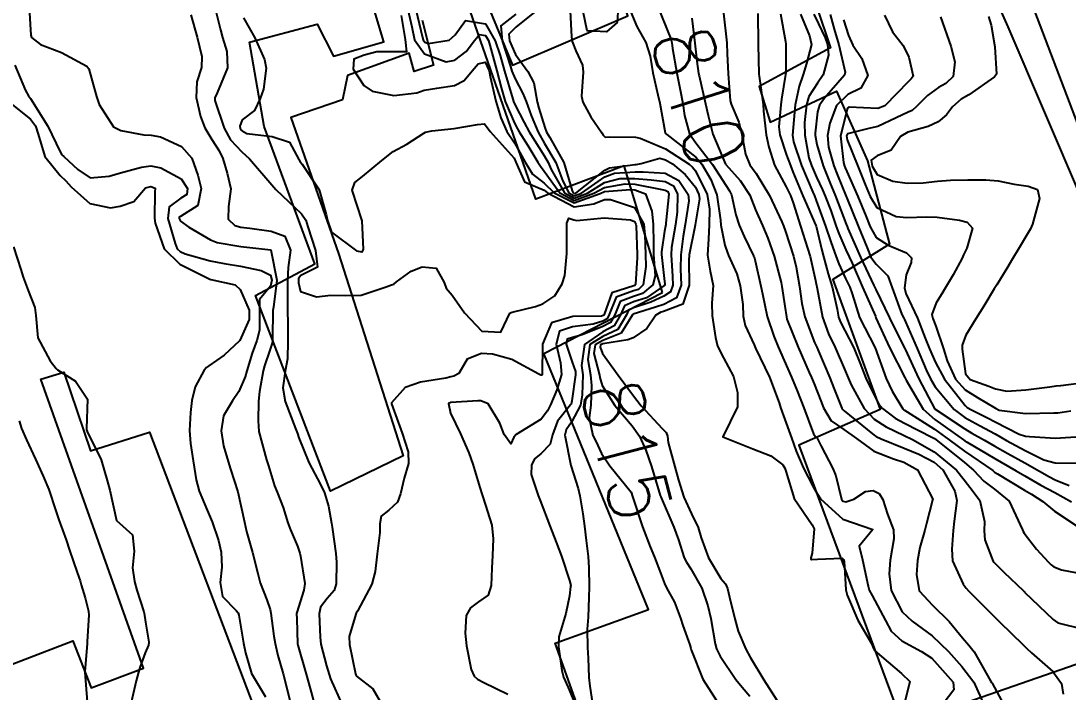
# Model space of a CAD drawing. Header units: metres. Extents: x 307586 to 320046, y 7427249 to 7434250.
# Drawn here: x 318809.6 to 318878.8, y 7429436.8 to 7429481.1 of the extents above; entities that cross this region are included whole.
import ezdxf
from ezdxf.enums import TextEntityAlignment as Align

# ---------------------------------------------------------------- set-up
doc = ezdxf.new("R2010")
doc.units = ezdxf.units.M
doc.header["$MEASUREMENT"] = 0
for name, color, linetype in [('Cotas', 45, 'Continuous'), ('Curvas de Nivel 1m', 11, 'Continuous'), ('Curvas de Nivel 5m', 15, 'Continuous'), ('Edificações', 30, 'Continuous'), ('Vias Primárias', 230, 'Continuous')]:
    doc.layers.add(name, color=color, linetype=linetype)
doc.styles.add('Style-STANDARD', font='STANDARD.shx')

msp = doc.modelspace()

# ---------------------------------------------------------------- linework, layer by layer
at = {"layer": 'Curvas de Nivel 1m', "flags": 128}
for points, elevation in [([(318810.135, 7429482.005), (318810.243, 7429480.181), (318810.291, 7429480.032), (318810.899, 7429479.559), (318812.276, 7429479.036), (318813.944, 7429478.135), (318814.077, 7429477.949), (318814.255, 7429477.321), (318814.584, 7429476.127), (318814.769, 7429475.59), (318815.721, 7429474.115), (318816.211, 7429473.885), (318817.717, 7429473.596), (318818.208, 7429473.571), (318818.818, 7429473.463), (318820.2, 7429472.812), (318820.886, 7429472.053), (318821.297, 7429470.933), (318821.509, 7429470.047), (318821.279, 7429468.926), (318820.145, 7429468.204), (318820.062, 7429468.143), (318820.057, 7429468.061), (318820.141, 7429467.884), (318820.702, 7429467.49), (318822.129, 7429466.655), (318822.578, 7429466.484), (318824.125, 7429466.215), (318826.123, 7429465.99), (318826.517, 7429463.984), (318826.296, 7429462.208), (318826.255, 7429461.987), (318826.217, 7429460.15), (318826.218, 7429459.988), (318826.202, 7429459.836), (318826.043, 7429459.358), (318825.69, 7429458.331), (318825.61, 7429457.994), (318825.371, 7429456.635), (318825.306, 7429455.997), (318825.287, 7429454.694), (318825.319, 7429453.997), (318825.825, 7429452.121), (318825.87, 7429451.991), (318825.95, 7429451.728), (318826.365, 7429450.412), (318826.53, 7429449.981), (318826.931, 7429448.962), (318827.245, 7429447.97), (318827.423, 7429447.492), (318827.887, 7429446.409), (318828.027, 7429445.959), (318828.074, 7429445.765), (318828.371, 7429443.955), (318828.296, 7429443.508), (318827.834, 7429442.028), (318827.82, 7429441.96), (318827.816, 7429441.944), (318827.829, 7429441.614), (318827.882, 7429439.959), (318827.897, 7429439.874), (318828.446, 7429437.953), (318828.716, 7429437.008), (318828.991, 7429435.948)], 821), ([(318822.406, 7429482.039), (318822.785, 7429480.52), (318822.918, 7429480.031), (318823.214, 7429479.091), (318823.26, 7429478.025), (318822.576, 7429476.365), (318822.406, 7429476.038), (318822.416, 7429475.862), (318823.036, 7429474.028), (318823.452, 7429473.268), (318824.198, 7429472.474), (318824.704, 7429472.005), (318826.176, 7429470.297), (318826.314, 7429470.128), (318826.452, 7429469.986), (318828.149, 7429468.374), (318828.424, 7429467.957), (318828.57, 7429467.524), (318829.069, 7429465.951), (318829.205, 7429464.851), (318828.098, 7429464.295), (318827.949, 7429464.108), (318827.936, 7429463.962), (318827.946, 7429463.817), (318828.086, 7429463.242), (318829.135, 7429462.897), (318830.084, 7429463.002), (318831.044, 7429462.97), (318832.084, 7429462.995), (318833.748, 7429463.554), (318834.091, 7429463.674), (318834.252, 7429463.727), (318834.426, 7429463.887), (318835.397, 7429464.584), (318836.108, 7429464.875), (318837.04, 7429464.789), (318837.568, 7429463.848), (318837.71, 7429463.459), (318838.09, 7429462.994), (318838.908, 7429461.832), (318840.061, 7429460.632), (318841.307, 7429460.561), (318841.914, 7429461.802), (318842.008, 7429461.866), (318842.074, 7429461.882), (318843.613, 7429462.244), (318844.083, 7429462.438), (318844.894, 7429462.959), (318845.373, 7429463.757), (318845.556, 7429464.308), (318845.689, 7429465.754), (318845.676, 7429466.206), (318845.669, 7429467.755), (318845.822, 7429468.079), (318846.146, 7429467.988), (318846.343, 7429467.944), (318848.149, 7429468.102), (318849.881, 7429467.969), (318850.145, 7429467.868), (318850.238, 7429467.699), (318850.255, 7429467.586), (318850.326, 7429465.698), (318850.331, 7429465.487), (318850.215, 7429463.699), (318850.164, 7429463.637), (318850.102, 7429463.622), (318848.658, 7429463.151), (318848.139, 7429461.719), (318848.117, 7429461.675), (318848.072, 7429461.65), (318847.974, 7429461.623), (318846.071, 7429461.601), (318844.664, 7429461.167), (318844.062, 7429459.77), (318844.047, 7429457.77), (318844.044, 7429457.749), (318844.022, 7429457.713), (318843.965, 7429457.714), (318843.833, 7429457.773), (318842.037, 7429458.74), (318840.757, 7429459.098), (318840.043, 7429459.146), (318839.093, 7429458.773), (318838.533, 7429457.835), (318838.208, 7429457.652), (318838.02, 7429457.596), (318837.69, 7429457.516), (318836.017, 7429457.249), (318834.998, 7429456.895), (318834.09, 7429455.889), (318834.08, 7429455.811), (318834.786, 7429453.882), (318835.183, 7429452.655), (318835.212, 7429451.877), (318834.921, 7429450.903), (318834.691, 7429449.882), (318834.487, 7429449.321), (318833.917, 7429448.802), (318833.417, 7429448.391), (318833.322, 7429447.899), (318833.324, 7429447.325), (318833.151, 7429445.901), (318833.02, 7429444.748), (318832.801, 7429443.906), (318831.835, 7429442.126), (318831.761, 7429441.993), (318831.727, 7429441.921), (318831.299, 7429440.444), (318831.314, 7429439.925), (318831.711, 7429437.993), (318831.731, 7429437.921), (318831.782, 7429437.838), (318832.867, 7429436.997), (318833.491, 7429435.894)], 819), ([(318835.16, 7429481.882), (318835.444, 7429480.736), (318835.621, 7429479.877), (318836.279, 7429478.95), (318837.7, 7429478.42), (318838.273, 7429478.537), (318839.018, 7429479.097), (318839.585, 7429479.827), (318839.898, 7429480.223), (318840.296, 7429480.16), (318840.493, 7429479.818), (318840.589, 7429479.516), (318841.056, 7429477.812), (318841.33, 7429476.731), (318841.597, 7429475.806), (318842.229, 7429474.37), (318842.418, 7429473.99), (318842.522, 7429473.796), (318843.102, 7429472.895), (318843.754, 7429471.777), (318843.93, 7429471.513), (318844.187, 7429471.19), (318845.222, 7429469.76), (318846.165, 7429469.247), (318847.458, 7429469.731), (318848.177, 7429470.122), (318849.53, 7429470.356), (318850.179, 7429470.324), (318851.856, 7429470.003), (318852.176, 7429469.942), (318852.347, 7429469.85), (318852.417, 7429469.676), (318852.225, 7429467.76), (318852.213, 7429467.679), (318852.138, 7429467.229), (318851.932, 7429465.874), (318851.93, 7429465.682), (318852.107, 7429464.111), (318852.152, 7429463.728), (318852.155, 7429463.679), (318852.142, 7429463.64), (318852.102, 7429463.607), (318850.95, 7429462.832), (318850.086, 7429462.551), (318849.486, 7429462.301), (318849.22, 7429461.709), (318848.81, 7429460.969), (318848.062, 7429460.584), (318846.847, 7429459.738), (318846.649, 7429458.357), (318846.73, 7429457.739), (318846.687, 7429456.417), (318846.576, 7429455.741), (318845.991, 7429454.6), (318845.639, 7429454.101), (318845.557, 7429453.754), (318845.953, 7429451.75), (318846.431, 7429450.236), (318846.544, 7429449.741), (318846.732, 7429448.554), (318846.847, 7429447.736), (318846.962, 7429446.802), (318847.079, 7429445.732), (318847.14, 7429444.996), (318847.166, 7429443.73), (318847.144, 7429443.022), (318847.081, 7429441.731), (318847.032, 7429440.939), (318847.049, 7429439.731), (318847.081, 7429439.01), (318847.13, 7429437.73), (318847.209, 7429437.161), (318847.412, 7429435.725)], 816), ([(318843.643, 7429481.78), (318842.302, 7429480.703), (318841.852, 7429480.25), (318841.89, 7429479.804), (318842.279, 7429478.895), (318843.096, 7429477.788), (318843.504, 7429477.03), (318843.725, 7429475.778), (318843.819, 7429475.357), (318844.226, 7429474.08), (318844.342, 7429473.769), (318844.563, 7429473.421), (318845.477, 7429471.757), (318846.029, 7429469.897), (318846.101, 7429469.751), (318846.172, 7429469.711), (318846.27, 7429469.749), (318848.188, 7429471.265), (318848.504, 7429471.403), (318850.192, 7429471.626), (318850.258, 7429471.633), (318850.601, 7429471.696), (318851.821, 7429472.062), (318852.197, 7429471.95), (318852.658, 7429471.673), (318853.509, 7429470.983), (318854.178, 7429470.128), (318854.411, 7429469.648), (318854.451, 7429469.365), (318854.173, 7429467.65), (318854.167, 7429467.626), (318854.142, 7429467.525), (318853.77, 7429465.655), (318853.745, 7429465.282), (318853.77, 7429463.655), (318853.338, 7429462.408), (318852.076, 7429461.915), (318851.888, 7429461.87), (318851.572, 7429461.685), (318850.964, 7429460.791), (318850.058, 7429460.18), (318849.701, 7429460.059), (318848.054, 7429459.789), (318847.907, 7429459.722), (318847.883, 7429459.555), (318848.044, 7429459.151), (318849.082, 7429457.709), (318850.01, 7429456.44), (318850.584, 7429455.694), (318851.988, 7429454.197), (318852.248, 7429453.938), (318852.327, 7429453.675), (318852.383, 7429453.268), (318852.828, 7429451.667), (318853.064, 7429450.783), (318853.404, 7429449.658), (318853.916, 7429448.551), (318854.357, 7429447.645), (318854.569, 7429446.971), (318855.034, 7429445.638), (318855.87, 7429444.29), (318856.167, 7429443.926), (318856.302, 7429443.623), (318856.429, 7429443.047), (318856.789, 7429441.616), (318857.013, 7429440.8), (318857.507, 7429439.605), (318857.805, 7429439.08), (318858.7, 7429437.591), (318859.766, 7429435.931)], 813), ([(318845.908, 7429481.754), (318845.988, 7429480.061), (318846.04, 7429479.753), (318846.284, 7429479.153), (318846.726, 7429478.199), (318846.763, 7429477.743), (318846.652, 7429476.149), (318846.728, 7429475.743), (318847.273, 7429474.774), (318847.994, 7429473.723), (318848.077, 7429473.578), (318848.219, 7429473.437), (318848.47, 7429473.466), (318850.219, 7429473.447), (318850.534, 7429473.381), (318852.208, 7429472.667), (318853.761, 7429471.656), (318853.995, 7429471.457), (318854.188, 7429471.204), (318854.949, 7429469.642), (318855.115, 7429468.684), (318855.094, 7429467.64), (318855.053, 7429466.722), (318854.972, 7429465.642), (318855.16, 7429464.592), (318855.352, 7429463.638), (318855.261, 7429462.462), (318855.276, 7429461.638), (318855.5, 7429460.194), (318855.639, 7429459.634), (318856.041, 7429458.859), (318856.695, 7429457.62), (318856.969, 7429456.572), (318856.956, 7429455.616), (318855.983, 7429453.63), (318857.972, 7429452.841), (318859.172, 7429452.381), (318859.956, 7429451.788), (318860.088, 7429451.579), (318860.165, 7429451.364), (318860.707, 7429449.572), (318861.907, 7429447.836), (318862.024, 7429447.558), (318861.887, 7429445.944), (318861.808, 7429445.636), (318861.809, 7429445.561), (318861.883, 7429445.528), (318862.255, 7429445.554), (318863.884, 7429445.615), (318863.977, 7429445.529), (318864.006, 7429445.404), (318864.128, 7429443.527), (318864.2, 7429443.184), (318864.92, 7429441.519), (318865.818, 7429439.979), (318865.955, 7429439.648), (318866.037, 7429439.507), (318867.791, 7429437.997), (318868.35, 7429437.474), (318868.245, 7429437.009), (318867.838, 7429435.479)], 812), ([(318849.059, 7429481.713), (318849.001, 7429481.018), (318848.3, 7429480.403), (318847.026, 7429480.465), (318846.749, 7429481.743)], 812), ([(318849.916, 7429481.704), (318850.303, 7429480.748), (318850.892, 7429479.694), (318851.184, 7429478.786), (318851.374, 7429477.689), (318851.701, 7429476.233), (318851.825, 7429475.684), (318852.17, 7429473.734), (318852.194, 7429473.68), (318852.223, 7429473.656), (318852.288, 7429473.613), (318854.2, 7429472.118), (318854.601, 7429471.646), (318855.19, 7429470.633), (318855.591, 7429469.636), (318855.835, 7429467.946), (318855.86, 7429467.633), (318856.13, 7429466.294), (318856.294, 7429465.797), (318856.373, 7429465.626), (318856.912, 7429464.419), (318857.143, 7429463.614), (318857.303, 7429462.393), (318857.342, 7429461.611), (318857.463, 7429461.005), (318858.054, 7429459.711), (318858.103, 7429459.6), (318858.153, 7429459.498), (318859.073, 7429457.589), (318859.71, 7429455.879), (318859.805, 7429455.582), (318859.997, 7429455.028), (318860.519, 7429453.575), (318860.843, 7429452.698), (318861.331, 7429451.566), (318861.941, 7429450.389), (318862.241, 7429449.86), (318862.446, 7429449.552), (318863.913, 7429448.191), (318865.903, 7429447.51), (318865.004, 7429446.407), (318865.216, 7429445.517), (318865.605, 7429443.774), (318865.672, 7429443.512), (318865.858, 7429443.16), (318866.742, 7429441.496), (318867.127, 7429440.792), (318867.82, 7429440.169), (318869.131, 7429439.467), (318869.806, 7429439.017), (318871.219, 7429437.438), (318871.27, 7429436.93), (318870.136, 7429435.454)], 811), ([(318824.306, 7429481.319), (318825.056, 7429480.002), (318825.69, 7429478.577), (318825.812, 7429477.995), (318825.633, 7429476.612), (318825.408, 7429475.998), (318825.04, 7429475.193), (318824.221, 7429474.578), (318824.058, 7429474.169), (318824.085, 7429474.012), (318824.132, 7429473.931), (318824.211, 7429473.849), (318824.533, 7429473.683), (318826.208, 7429473.494), (318827.341, 7429473.109), (318827.975, 7429471.963), (318828.05, 7429471.82), (318828.19, 7429471.647), (318829.31, 7429469.949), (318829.763, 7429468.33), (318829.858, 7429467.943), (318830.135, 7429467.166), (318831.779, 7429465.923), (318832.122, 7429465.869), (318832.163, 7429465.878), (318832.201, 7429465.919), (318832.243, 7429466.037), (318832.143, 7429467.92), (318831.487, 7429469.927), (318831.658, 7429470.446), (318832.182, 7429470.831), (318833.444, 7429471.901), (318834.199, 7429472.502), (318835.098, 7429472.987), (318836.22, 7429473.694), (318836.328, 7429473.762), (318836.766, 7429473.862), (318838.225, 7429474.008), (318839.766, 7429474.287), (318840.228, 7429474.31), (318840.612, 7429473.816), (318842.197, 7429472.06), (318842.319, 7429471.798), (318842.872, 7429470.481), (318844.174, 7429469.928), (318844.399, 7429469.768), (318846.159, 7429468.827), (318847.459, 7429469.027), (318848.167, 7429469.32), (318848.567, 7429469.316), (318850.159, 7429468.794), (318850.768, 7429467.694), (318850.846, 7429466.983), (318850.875, 7429465.692), (318850.91, 7429464.897), (318850.735, 7429463.694), (318850.425, 7429463.37), (318850.097, 7429463.278), (318848.933, 7429462.869), (318848.484, 7429461.716), (318848.348, 7429461.44), (318848.069, 7429461.291), (318847.41, 7429461.074), (318846.064, 7429460.904), (318845.187, 7429460.633), (318844.973, 7429459.761), (318845.272, 7429458.52), (318845.325, 7429457.757), (318845.019, 7429456.754), (318844.605, 7429455.764), (318844.397, 7429455.368), (318843.993, 7429454.818), (318842.325, 7429453.795), (318842.166, 7429453.611), (318841.974, 7429453.177), (318841.542, 7429453.804), (318841.25, 7429454.548), (318840.485, 7429455.815), (318840.005, 7429456.017), (318839.798, 7429456.029), (318838.004, 7429455.917), (318837.857, 7429455.842), (318837.993, 7429455.204), (318838.658, 7429453.833), (318839.203, 7429452.585), (318839.468, 7429451.825), (318839.938, 7429450.3), (318840.073, 7429449.819), (318840.141, 7429449.606), (318840.716, 7429447.812), (318840.809, 7429446.896), (318840.766, 7429445.811), (318840.721, 7429444.965), (318840.677, 7429443.812), (318840.484, 7429443.183), (318839.847, 7429442.734), (318839.317, 7429442.346), (318839.03, 7429441.828), (318838.97, 7429440.68), (318839.048, 7429439.828), (318839.354, 7429438.26), (318839.556, 7429437.822), (318839.781, 7429437.635), (318840.193, 7429437.401), (318841.771, 7429436.638)], 818), ([(318834.722, 7429481.473), (318835, 7429479.883), (318835.087, 7429479.076), (318834.281, 7429479.086), (318833.117, 7429479.071), (318832.277, 7429478.865), (318831.611, 7429478.589), (318831.555, 7429477.927), (318832.252, 7429476.85), (318832.815, 7429476.478), (318834.246, 7429476.198), (318835.762, 7429476.36), (318836.25, 7429476.536), (318837.079, 7429476.685), (318838.253, 7429476.853), (318838.897, 7429477.193), (318839.425, 7429477.828), (318839.812, 7429478.282), (318840.272, 7429478.394), (318840.54, 7429477.817), (318840.62, 7429477.455), (318840.981, 7429475.813), (318841.321, 7429474.72), (318841.71, 7429473.805), (318842.212, 7429473.074), (318842.931, 7429471.789), (318843.402, 7429470.999), (318844.179, 7429470.411), (318844.851, 7429469.763), (318846.163, 7429469.091), (318847.88, 7429469.724), (318848.174, 7429469.856), (318849.891, 7429469.987), (318850.176, 7429469.966), (318850.879, 7429469.693), (318851.29, 7429468.554), (318851.388, 7429467.688), (318851.405, 7429466.413), (318851.411, 7429465.687), (318851.52, 7429464.274), (318851.361, 7429463.687), (318850.685, 7429463.103), (318850.091, 7429462.921), (318849.21, 7429462.585), (318848.846, 7429461.712), (318848.577, 7429461.205), (318848.065, 7429460.931), (318846.703, 7429460.384), (318846.058, 7429460.209), (318845.709, 7429460.101), (318845.644, 7429459.754), (318846.035, 7429458.58), (318846.242, 7429457.963), (318846.261, 7429457.746), (318846.006, 7429456.009), (318845.957, 7429455.797), (318845.923, 7429455.751), (318845.066, 7429454.686), (318844.723, 7429453.763), (318844.583, 7429453.155), (318843.964, 7429452.522), (318843.538, 7429452.198), (318843.35, 7429451.779), (318843.313, 7429451.146), (318843.782, 7429449.772), (318843.928, 7429449.438), (318844.562, 7429447.763), (318844.974, 7429446.677), (318845.322, 7429445.756), (318845.867, 7429444.153), (318845.935, 7429443.821), (318845.932, 7429443.749), (318845.854, 7429443.126), (318845.61, 7429441.979), (318845.542, 7429441.753), (318845.156, 7429440.42), (318845.135, 7429439.757), (318845.342, 7429438.202), (318845.457, 7429437.753), (318845.776, 7429437.09), (318846.164, 7429436.141)], 817), ([(318842.311, 7429481.561), (318841.319, 7429480.794), (318841.411, 7429479.809), (318841.965, 7429478.106), (318842.055, 7429477.802), (318842.258, 7429477.294), (318842.78, 7429476.323), (318842.984, 7429475.789), (318843.322, 7429474.872), (318843.775, 7429473.777), (318844.212, 7429473.019), (318844.953, 7429471.762), (318845.407, 7429470.532), (318845.814, 7429469.754), (318846.17, 7429469.555), (318846.654, 7429469.743), (318848.184, 7429470.828), (318848.836, 7429471.064), (318850.187, 7429471.143), (318850.727, 7429471.155), (318852.187, 7429471.06), (318853.093, 7429470.577), (318853.693, 7429469.657), (318853.744, 7429469.234), (318853.509, 7429467.66), (318853.373, 7429466.899), (318853.205, 7429465.664), (318853.201, 7429464.751), (318853.234, 7429463.663), (318852.939, 7429462.818), (318852.084, 7429462.391), (318851.551, 7429462.216), (318850.074, 7429461.752), (318850.04, 7429461.734), (318850.024, 7429461.7), (318849.27, 7429460.499), (318848.056, 7429460.009), (318847.552, 7429459.728), (318847.47, 7429459.154), (318847.829, 7429457.723), (318847.862, 7429457.563), (318848.016, 7429457.028), (318848.843, 7429455.712), (318849.989, 7429454.357), (318850.477, 7429453.695), (318850.91, 7429452.749), (318851.271, 7429451.687), (318851.858, 7429449.757), (318851.883, 7429449.68), (318851.931, 7429449.563), (318852.751, 7429447.667), (318853.062, 7429446.83), (318853.444, 7429445.657), (318853.581, 7429445.355), (318853.876, 7429444.926), (318854.593, 7429443.643), (318855.009, 7429442.475), (318855.197, 7429441.636), (318855.483, 7429439.966), (318855.568, 7429439.632), (318855.806, 7429439.159), (318856.842, 7429437.614), (318857.26, 7429437.091), (318857.772, 7429436.503)], 814), ([(318853.944, 7429481.291), (318854.133, 7429479.652), (318854.275, 7429478.456), (318854.39, 7429477.649), (318854.424, 7429477.486), (318854.848, 7429475.644), (318855.012, 7429474.865), (318855.333, 7429473.639), (318856.164, 7429471.66), (318856.185, 7429471.63), (318857.147, 7429470.58), (318857.769, 7429469.606), (318857.889, 7429469.324), (318858.159, 7429468.643), (318858.607, 7429467.595), (318858.956, 7429466.771), (318859.387, 7429465.587), (318859.851, 7429463.837), (318859.897, 7429463.582), (318860.083, 7429462.265), (318860.189, 7429461.579), (318860.231, 7429461.419), (318860.979, 7429459.571), (318861.698, 7429457.893), (318861.842, 7429457.562), (318862.019, 7429457.142), (318862.475, 7429456.021), (318862.646, 7429455.55), (318863.157, 7429454.705), (318863.989, 7429454.117), (318864.83, 7429453.522), (318865.971, 7429452.697), (318867.266, 7429452.188), (318867.96, 7429451.964), (318868.855, 7429451.471), (318869.861, 7429449.533), (318869.857, 7429449.461), (318869.454, 7429447.921), (318869.342, 7429447.466), (318869.022, 7429446.338), (318868.861, 7429445.47), (318868.79, 7429444.554), (318868.959, 7429443.469), (318869.849, 7429442.515), (318870.942, 7429441.449), (318871.822, 7429440.355), (318872.25, 7429439.866), (318872.61, 7429439.428), (318873.685, 7429437.511), (318873.755, 7429437.41), (318873.783, 7429437.372), (318874.855, 7429435.399)], 809), ([(318856.046, 7429481.633), (318856.246, 7429479.678), (318856.247, 7429479.63), (318856.283, 7429478.963), (318856.348, 7429477.629), (318856.474, 7429475.855), (318856.534, 7429475.626), (318857.041, 7429474.428), (318857.244, 7429473.615), (318857.496, 7429472.319), (318857.785, 7429471.606), (318857.947, 7429471.36), (318858.187, 7429471.032), (318859.081, 7429469.591), (318859.886, 7429467.843), (318859.994, 7429467.581), (318860.139, 7429467.199), (318860.666, 7429465.575), (318860.84, 7429464.849), (318861.059, 7429463.57), (318861.206, 7429462.449), (318861.402, 7429461.567), (318862.056, 7429459.866), (318862.151, 7429459.656), (318862.199, 7429459.558), (318862.315, 7429459.29), (318863.053, 7429457.545), (318863.335, 7429456.859), (318863.854, 7429455.532), (318863.912, 7429455.442), (318864.001, 7429455.366), (318864.727, 7429454.791), (318865.985, 7429453.745), (318866.128, 7429453.652), (318866.458, 7429453.503), (318867.974, 7429452.888), (318868.936, 7429452.502), (318869.961, 7429451.974), (318870.533, 7429451.454), (318871.327, 7429450.058), (318871.458, 7429449.445), (318871.283, 7429448.075), (318871.212, 7429447.447), (318871.118, 7429446.22), (318871.175, 7429445.447), (318871.868, 7429443.91), (318872.066, 7429443.638), (318872.262, 7429443.434), (318873.84, 7429441.867), (318874.31, 7429441.405), (318875.818, 7429439.918), (318876.091, 7429439.661), (318876.403, 7429439.381), (318877.795, 7429438.141), (318878.374, 7429437.354), (318878.484, 7429436.645)], 808), ([(318858.313, 7429481.6), (318858.331, 7429479.6), (318858.332, 7429479.56), (318858.374, 7429477.599), (318858.386, 7429477.475), (318858.654, 7429475.596), (318858.683, 7429475.151), (318858.853, 7429473.594), (318859.027, 7429472.776), (318859.414, 7429471.588), (318860.179, 7429470.152), (318860.46, 7429469.577), (318860.644, 7429469.097), (318861.123, 7429467.57), (318861.596, 7429466.098), (318861.753, 7429465.564), (318862.107, 7429463.97), (318862.176, 7429463.632), (318862.197, 7429463.559), (318862.22, 7429463.44), (318862.569, 7429461.553), (318862.97, 7429460.454), (318863.412, 7429459.54), (318864.032, 7429458.103), (318864.271, 7429457.528), (318864.463, 7429457.081), (318865.333, 7429455.517), (318865.996, 7429454.816), (318866.787, 7429454.294), (318867.985, 7429453.724), (318868.537, 7429453.474), (318869.971, 7429452.655), (318871.44, 7429451.445), (318871.947, 7429450.805), (318872.53, 7429450.022), (318872.972, 7429449.424), (318873.289, 7429448.043), (318873.261, 7429447.42), (318873.315, 7429446.836), (318873.852, 7429445.41), (318873.865, 7429445.393), (318873.883, 7429445.373), (318874.573, 7429444.706), (318875.864, 7429443.464), (318875.899, 7429443.425), (318875.94, 7429443.389), (318877.836, 7429441.575), (318878.14, 7429441.357), (318879.829, 7429440.936)], 807), ([(318859.794, 7429481.585), (318860.127, 7429479.75), (318860.146, 7429479.581), (318860.153, 7429477.693), (318860.144, 7429477.581), (318859.872, 7429475.959), (318859.831, 7429475.584), (318859.689, 7429474.125), (318859.752, 7429473.585), (318860.203, 7429472.259), (318860.454, 7429471.577), (318860.62, 7429471.145), (318861.276, 7429469.569), (318862.144, 7429467.606), (318862.158, 7429467.56), (318862.54, 7429465.967), (318862.645, 7429465.552), (318862.964, 7429464.4), (318863.227, 7429463.543), (318863.541, 7429462.079), (318863.643, 7429461.536), (318863.761, 7429461.226), (318864.064, 7429460.67), (318864.659, 7429459.524), (318865.074, 7429458.483), (318865.454, 7429457.516), (318866.011, 7429456.34), (318866.302, 7429455.802), (318866.548, 7429455.502), (318867.38, 7429454.872), (318867.994, 7429454.543), (318869.84, 7429453.606), (318869.984, 7429453.523), (318870.066, 7429453.459), (318871.96, 7429451.945), (318872.552, 7429451.431), (318873.245, 7429450.719), (318873.941, 7429450.178), (318874.911, 7429449.4), (318875.805, 7429447.491), (318875.837, 7429447.391), (318875.902, 7429447.274), (318876.735, 7429446.221), (318877.519, 7429445.365), (318877.704, 7429445.186), (318877.88, 7429445.05), (318878.385, 7429444.848), (318879.875, 7429444.559)], 806), ([(318862.005, 7429481.563), (318862.307, 7429480.937), (318862.755, 7429480.011), (318862.906, 7429479.551), (318862.986, 7429478.846), (318862.629, 7429477.555), (318862.257, 7429477.008), (318861.678, 7429476.136), (318861.525, 7429475.567), (318861.399, 7429474.4), (318861.402, 7429473.568), (318861.682, 7429472.084), (318861.853, 7429471.563), (318862.185, 7429470.799), (318862.578, 7429469.955), (318862.747, 7429469.551), (318863.119, 7429468.585), (318863.493, 7429467.54), (318863.665, 7429467.064), (318864.128, 7429466.006), (318864.345, 7429465.528), (318864.533, 7429465.111), (318865.22, 7429463.519), (318866.074, 7429461.607), (318866.115, 7429461.509), (318866.716, 7429460.157), (318867.039, 7429459.495), (318868.024, 7429457.565), (318868.067, 7429457.48), (318868.107, 7429457.394), (318869.239, 7429455.468), (318869.996, 7429454.787), (318871.904, 7429453.441), (318871.982, 7429453.386), (318872.133, 7429453.285), (318873.965, 7429452.201), (318875.376, 7429451.396), (318875.95, 7429451.057), (318877.006, 7429450.437), (318877.939, 7429449.957), (318879.037, 7429449.349)], 804), ([(318863.08, 7429481.548), (318863.341, 7429480.582), (318863.653, 7429479.54), (318864.071, 7429477.728), (318864.037, 7429477.533), (318862.719, 7429476.024), (318862.382, 7429475.558), (318862.238, 7429475.117), (318862.087, 7429473.699), (318862.089, 7429473.561), (318862.214, 7429472.964), (318862.625, 7429471.554), (318863.069, 7429470.434), (318863.442, 7429469.541), (318864.145, 7429467.699), (318864.209, 7429467.529), (318864.26, 7429467.41), (318865.089, 7429465.52), (318865.976, 7429463.64), (318866.04, 7429463.511), (318866.101, 7429463.371), (318867.016, 7429461.496), (318867.361, 7429460.786), (318868.032, 7429459.48), (318868.052, 7429459.438), (318868.949, 7429457.471), (318870.003, 7429455.476), (318870.016, 7429455.46), (318871.99, 7429454.165), (318872.448, 7429453.894), (318873.281, 7429453.421), (318873.977, 7429453.015), (318874.837, 7429452.535), (318875.961, 7429451.921), (318876.921, 7429451.375), (318877.581, 7429450.998), (318877.947, 7429450.802), (318878.874, 7429450.42)], 803), ([(318863.974, 7429481.2), (318864.299, 7429480.167), (318864.591, 7429479.527), (318865.172, 7429478.628), (318865.568, 7429477.517), (318865.103, 7429476.673), (318864.25, 7429476.263), (318863.505, 7429475.541), (318863.056, 7429474.373), (318862.92, 7429473.55), (318862.977, 7429472.782), (318863.337, 7429471.543), (318863.569, 7429470.921), (318864.152, 7429469.53), (318864.172, 7429469.48), (318864.964, 7429467.522), (318865.521, 7429466.124), (318865.784, 7429465.513), (318866.118, 7429465.041), (318866.894, 7429464.282), (318867.192, 7429463.494), (318867.831, 7429461.729), (318867.953, 7429461.482), (318867.991, 7429461.4), (318868.07, 7429461.235), (318868.841, 7429459.472), (318869.441, 7429458.057), (318869.71, 7429457.463), (318870.018, 7429456.944), (318871.275, 7429455.447), (318871.998, 7429454.913), (318872.958, 7429454.391), (318873.987, 7429453.83), (318874.751, 7429453.402), (318875.973, 7429452.731), (318877.212, 7429452.123), (318877.961, 7429451.921), (318879.397, 7429451.91)], 802), ([(318866.676, 7429481.505), (318867.214, 7429480.409), (318867.902, 7429479.486), (318868.282, 7429478.731), (318868.565, 7429477.477), (318868.445, 7429477.295), (318868.259, 7429477.119), (318866.689, 7429475.503), (318866.241, 7429475.336), (318864.339, 7429475.432), (318864.241, 7429475.35), (318863.775, 7429473.537), (318863.96, 7429471.77), (318864.035, 7429471.532), (318864.077, 7429471.416), (318864.189, 7429471.166), (318864.916, 7429469.523), (318865.438, 7429468.233), (318865.723, 7429467.514), (318866.136, 7429466.8), (318866.928, 7429466.295), (318868.126, 7429465.8), (318868.471, 7429465.477), (318868.447, 7429465.149), (318868.112, 7429464.345), (318868.006, 7429463.481), (318868.097, 7429463.108), (318868.856, 7429461.472), (318869.376, 7429460.151), (318869.654, 7429459.464), (318870.039, 7429458.541), (318870.632, 7429457.454), (318872.006, 7429455.707), (318872.149, 7429455.582), (318872.434, 7429455.434), (318873.486, 7429454.906), (318873.995, 7429454.639), (318875.573, 7429453.808), (318875.986, 7429453.676), (318876.255, 7429453.655), (318877.985, 7429453.562), (318879.661, 7429453.669)], 801), ([(318873.55, 7429481.421), (318873.737, 7429480.849), (318873.964, 7429479.415), (318874.077, 7429477.601), (318873.949, 7429477.415), (318872.251, 7429476.243), (318871.753, 7429475.94), (318871.18, 7429475.451), (318870.782, 7429474.91), (318870.233, 7429474.462), (318869.555, 7429474.141), (318868.226, 7429473.78), (318867.728, 7429473.487), (318867.124, 7429472.581), (318866.203, 7429472.211), (318865.795, 7429471.918), (318865.855, 7429471.513), (318866.188, 7429470.974), (318867.227, 7429470.538), (318868.182, 7429470.404), (318869.235, 7429470.417), (318870.184, 7429470.522), (318871.042, 7429470.594), (318872.185, 7429470.617), (318873.377, 7429470.614), (318874.184, 7429470.545), (318875.251, 7429470.33), (318876.181, 7429470.194), (318876.787, 7429469.989), (318876.916, 7429469.379), (318876.452, 7429467.69), (318876.324, 7429467.387), (318876.14, 7429467.061), (318875.502, 7429466.024), (318875.131, 7429465.4), (318874.753, 7429464.768), (318874.106, 7429463.686), (318873.935, 7429463.413), (318873.234, 7429462.274), (318872.717, 7429461.43), (318872.062, 7429460.358), (318871.8, 7429459.698), (318871.807, 7429459.442), (318872.028, 7429457.805), (318872.35, 7429457.435), (318873.58, 7429456.978), (318874.017, 7429456.819), (318874.757, 7429456.661), (318876.016, 7429456.74), (318877.597, 7429456.945), (318878.019, 7429457.002), (318878.335, 7429457.042), (318880.032, 7429457.251)], 799), ([(318809.204, 7429478.191), (318809.908, 7429476.522), (318810.106, 7429476.181), (318810.24, 7429475.993), (318811.378, 7429474.168), (318812.196, 7429472.473), (318812.303, 7429472.268), (318812.425, 7429472.157), (318813.353, 7429471.31), (318814.179, 7429470.755), (318815.437, 7429470.861), (318816.183, 7429471.089), (318817.564, 7429471.467), (318818.188, 7429471.542), (318818.845, 7429471.415), (318820.179, 7429470.694), (318820.606, 7429470.056), (318820.561, 7429469.662), (318820.163, 7429469.405), (318819.386, 7429468.837), (318819.313, 7429468.068), (318819.784, 7429466.406), (318819.933, 7429466.062), (318820.12, 7429465.875), (318820.451, 7429465.724), (318822.111, 7429465.273), (318823.033, 7429465.103), (318824.107, 7429464.919), (318825.475, 7429464.624), (318826.098, 7429464.324), (318826.191, 7429463.989), (318826.089, 7429463.606), (318825.368, 7429462.71), (318825.369, 7429461.997), (318825.376, 7429460.681), (318825.184, 7429459.999), (318824.875, 7429459.167), (318824.533, 7429458.005), (318824.417, 7429457.608), (318824.009, 7429456.637), (318823.588, 7429456.016), (318822.991, 7429455.022), (318822.836, 7429454.027), (318822.993, 7429453.054), (318823.289, 7429452.02), (318823.443, 7429451.513), (318823.933, 7429450.01), (318824.364, 7429448.005), (318824.513, 7429447.388), (318824.895, 7429446), (318825.254, 7429444.604), (318825.412, 7429443.994), (318825.842, 7429442.861), (318826.073, 7429442.224), (318826.111, 7429441.986), (318826.316, 7429440.48), (318826.399, 7429439.981), (318826.588, 7429439.192), (318826.93, 7429437.973), (318827.107, 7429437.301), (318827.433, 7429435.965)], 822), ([(318808.278, 7429476.2), (318810.22, 7429474.622), (318810.555, 7429474.177), (318810.742, 7429473.641), (318811.183, 7429472.17), (318812.18, 7429470.914), (318812.567, 7429470.545), (318812.919, 7429470.149), (318814.157, 7429469.051), (318815.509, 7429468.76), (318816.154, 7429468.87), (318817.06, 7429469.196), (318817.836, 7429470.085), (318818.174, 7429470.187), (318818.459, 7429470.077), (318818.451, 7429469.795), (318818.427, 7429468.077), (318818.466, 7429467.751), (318819.064, 7429466.071), (318820.108, 7429465.041), (318822.077, 7429464.056), (318822.093, 7429464.054), (318822.158, 7429464.039), (318823.762, 7429463.687), (318824.087, 7429463.383), (318824.679, 7429462.004), (318824.687, 7429461.383), (318824.066, 7429460.01), (318824.052, 7429459.982), (318823.026, 7429459.037), (318822.027, 7429458.338), (318821.855, 7429458.212), (318821.702, 7429458.043), (318821.111, 7429456.95), (318820.892, 7429456.051), (318820.799, 7429455.244), (318820.743, 7429454.052), (318820.814, 7429453.202), (318820.986, 7429452.05), (318821.178, 7429450.81), (318821.37, 7429450.046), (318821.914, 7429448.793), (318822.24, 7429448.035), (318822.662, 7429446.8), (318822.832, 7429446.026), (318822.867, 7429445.026), (318822.774, 7429444.026), (318822.915, 7429443.095), (318823.834, 7429442.165), (318823.946, 7429442.009), (318823.991, 7429441.848), (318824.304, 7429440.005), (318824.433, 7429439.374), (318824.845, 7429437.999), (318825.768, 7429436.467)], 823), ([(318809.113, 7429466.19), (318809.6, 7429464.686), (318809.748, 7429464.183), (318810.084, 7429463.312), (318810.516, 7429462.176), (318810.584, 7429461.659), (318810.72, 7429460.173), (318811.53, 7429458.665), (318811.928, 7429458.161), (318812.022, 7429458.078), (318813.197, 7429457.325), (318814.003, 7429456.13), (318813.922, 7429454.183), (318813.934, 7429454.131), (318813.94, 7429454.098), (318813.972, 7429453.991), (318814.898, 7429452.121), (318815.307, 7429450.749), (318815.482, 7429450.115), (318815.903, 7429448.11), (318816.976, 7429447.176), (318817.083, 7429446.092), (318816.98, 7429444.979), (318817.094, 7429444.091), (318817.259, 7429443.501), (318817.71, 7429442.082), (318817.734, 7429441.983), (318817.826, 7429441.393), (318818.042, 7429440.078), (318818.019, 7429439.869), (318817.802, 7429439.381), (318817.461, 7429438.412), (318817.373, 7429438.086), (318817.217, 7429437.528), (318816.88, 7429436.093)], 824)]:
    msp.add_lwpolyline(points, dxfattribs=dict(at, elevation=elevation))
at = {"layer": 'Curvas de Nivel 5m', "flags": 128}
for points, elevation in [([(318835.703, 7429481.876), (318836.148, 7429480.018), (318836.176, 7429479.871), (318836.291, 7429479.71), (318836.521, 7429479.635), (318837.911, 7429479.846), (318838.296, 7429480.194), (318838.988, 7429481.151), (318840.304, 7429480.925), (318840.946, 7429479.813), (318841.264, 7429478.825), (318841.56, 7429477.807), (318842.102, 7429475.943), (318842.151, 7429475.801), (318842.241, 7429475.601), (318842.857, 7429474.418), (318843.185, 7429473.786), (318844.199, 7429472.19), (318844.447, 7429471.767), (318844.653, 7429471.301), (318845.533, 7429469.756), (318846.168, 7429469.403), (318847.05, 7429469.737), (318848.18, 7429470.448), (318849.179, 7429470.714), (318850.183, 7429470.714), (318851.253, 7429470.618), (318852.181, 7429470.5), (318852.72, 7429470.214), (318852.997, 7429469.668), (318852.982, 7429468.495), (318852.858, 7429467.669), (318852.599, 7429466.144), (318852.569, 7429465.673), (318852.67, 7429464.234), (318852.694, 7429463.671), (318852.541, 7429463.228), (318852.092, 7429462.937), (318851.241, 7429462.533), (318850.08, 7429462.159), (318849.764, 7429462.016), (318849.613, 7429461.705), (318849.041, 7429460.732), (318848.058, 7429460.278), (318847.201, 7429459.733), (318847.057, 7429458.754), (318847.246, 7429457.732), (318847.31, 7429457.024), (318847.276, 7429455.731), (318847.153, 7429454.891), (318847.399, 7429453.729), (318847.606, 7429453.354), (318847.965, 7429452.541), (318848.516, 7429451.714), (318849.936, 7429449.984), (318850.026, 7429449.699), (318850.06, 7429449.57), (318850.683, 7429447.692), (318851.197, 7429446.38), (318851.479, 7429445.684), (318851.873, 7429444.648), (318852.136, 7429443.947), (318852.263, 7429443.674), (318852.788, 7429442.727), (318853.193, 7429441.66), (318853.344, 7429441.173), (318853.815, 7429439.891), (318853.88, 7429439.649), (318853.902, 7429439.559), (318854.662, 7429437.641), (318855.766, 7429435.914)], 815), ([(318851.84, 7429481.685), (318852.301, 7429480.532), (318852.56, 7429479.941), (318852.611, 7429479.675), (318852.666, 7429479.296), (318852.947, 7429477.67), (318853.163, 7429476.577), (318853.341, 7429475.664), (318853.447, 7429474.873), (318853.781, 7429473.657), (318854.214, 7429473.061), (318855.319, 7429471.639), (318856.179, 7429470.261), (318856.437, 7429469.888), (318856.563, 7429469.624), (318856.848, 7429468.315), (318857.079, 7429467.616), (318857.41, 7429466.885), (318858.023, 7429465.601), (318858.052, 7429465.531), (318858.12, 7429465.273), (318858.511, 7429463.596), (318858.605, 7429463.085), (318858.925, 7429461.591), (318859.364, 7429460.283), (318859.652, 7429459.584), (318860.04, 7429458.693), (318860.531, 7429457.575), (318860.897, 7429456.688), (318861.335, 7429455.567), (318861.986, 7429453.836), (318862.1, 7429453.674), (318862.216, 7429453.557), (318862.499, 7429453.028), (318863.27, 7429451.54), (318863.465, 7429451.054), (318863.828, 7429449.532), (318863.931, 7429449.385), (318864.116, 7429449.342), (318864.648, 7429449.523), (318865.414, 7429450.04), (318865.939, 7429450.101), (318866.334, 7429449.901), (318866.571, 7429449.5), (318866.873, 7429448.541), (318867.267, 7429447.49), (318867.305, 7429446.897), (318867.046, 7429445.493), (318866.981, 7429444.6), (318867.126, 7429443.491), (318867.842, 7429442.068), (318868.496, 7429441.473), (318869.823, 7429440.503), (318870.905, 7429439.449), (318871.799, 7429438.478), (318872.592, 7429437.422), (318873.263, 7429435.92)], 810), ([(318820.836, 7429481.526), (318821.249, 7429480.05), (318821.562, 7429478.759), (318821.521, 7429478.047), (318821.213, 7429477.091), (318821.186, 7429476.051), (318821.476, 7429474.796), (318821.747, 7429474.045), (318822.205, 7429473.28), (318822.704, 7429472.538), (318822.951, 7429472.029), (318823.225, 7429471.066), (318823.461, 7429470.021), (318823.327, 7429468.851), (318823.287, 7429468.023), (318823.725, 7429467.602), (318824.138, 7429467.487), (318824.724, 7429467.418), (318826.135, 7429467.237), (318827.047, 7429466.891), (318827.423, 7429465.97), (318827.258, 7429464.821), (318827.227, 7429463.973), (318827.215, 7429463.103), (318827.208, 7429461.973), (318827.235, 7429461.143), (318827.249, 7429459.972), (318827.221, 7429458.786), (318827.067, 7429457.974), (318826.906, 7429456.871), (318827.058, 7429455.974), (318827.745, 7429454.195), (318827.835, 7429453.962), (318827.872, 7429453.861), (318827.969, 7429453.574), (318828.625, 7429451.953), (318829.395, 7429450.489), (318829.667, 7429449.943), (318829.92, 7429449.062), (318830.128, 7429447.938), (318830.168, 7429447.669), (318830.411, 7429445.935), (318830.459, 7429445.35), (318830.44, 7429443.934), (318830.29, 7429443.494), (318829.843, 7429442.97), (318829.405, 7429442.377), (318829.301, 7429441.945), (318829.366, 7429440.396), (318829.43, 7429439.944), (318829.791, 7429438.503), (318829.964, 7429437.938), (318830.067, 7429437.65), (318830.822, 7429435.929)], 820), ([(318861.117, 7429481.572), (318861.728, 7429480.136), (318861.849, 7429479.564), (318861.531, 7429478.311), (318861.293, 7429477.57), (318861.026, 7429476.802), (318860.771, 7429475.575), (318860.719, 7429475.094), (318860.606, 7429473.576), (318860.665, 7429473.127), (318861.196, 7429471.57), (318861.941, 7429469.797), (318862.045, 7429469.561), (318862.168, 7429469.261), (318862.786, 7429467.55), (318863.121, 7429466.534), (318863.48, 7429465.54), (318863.662, 7429465.08), (318864.109, 7429464.107), (318864.377, 7429463.527), (318864.529, 7429463.093), (318865.035, 7429461.52), (318866.053, 7429459.51), (318866.777, 7429457.499), (318867.185, 7429456.662), (318867.885, 7429455.482), (318867.947, 7429455.425), (318868.002, 7429455.395), (318868.185, 7429455.294), (318869.99, 7429454.142), (318870.958, 7429453.45), (318871.972, 7429452.697), (318873.83, 7429451.412), (318873.901, 7429451.36), (318873.952, 7429451.317), (318874.156, 7429451.202), (318875.94, 7429450.108), (318876.403, 7429449.849), (318877.153, 7429449.372), (318877.923, 7429448.721), (318879.678, 7429447.571)], 805), ([(318870.373, 7429481.399), (318871.064, 7429479.452), (318871.321, 7429478.406), (318871.21, 7429477.451), (318870.725, 7429476.988), (318870.255, 7429476.713), (318869.52, 7429476.197), (318868.8, 7429475.474), (318868.506, 7429475.212), (318868.239, 7429475.086), (318867.449, 7429474.706), (318866.229, 7429474.152), (318865.719, 7429474.024), (318864.224, 7429473.665), (318864.175, 7429473.531), (318864.219, 7429473.255), (318864.904, 7429471.523), (318865.397, 7429470.302), (318865.72, 7429469.515), (318866.162, 7429468.801), (318867.442, 7429468.203), (318868.153, 7429468.133), (318869.448, 7429468.172), (318870.153, 7429468.154), (318871.634, 7429467.962), (318872.149, 7429467.828), (318872.491, 7429467.435), (318872.13, 7429466.108), (318871.899, 7429465.668), (318871.802, 7429465.443), (318871.223, 7429464.338), (318870.684, 7429463.454), (318870.464, 7429463.09), (318870.088, 7429462.487), (318869.809, 7429461.731), (318869.868, 7429461.462), (318870.068, 7429460.96), (318870.586, 7429459.455), (318870.828, 7429458.665), (318871.376, 7429457.446), (318872.016, 7429456.739), (318872.819, 7429456.236), (318874.004, 7429455.527), (318874.266, 7429455.407), (318876.001, 7429455.186), (318877.86, 7429455.221), (318878.002, 7429455.227), (318878.125, 7429455.235), (318879.003, 7429455.35)], 800), ([(318809.474, 7429454.692), (318809.641, 7429454.183), (318809.966, 7429453.449), (318810.551, 7429452.174), (318811.074, 7429451.036), (318811.439, 7429450.165), (318811.912, 7429448.762), (318812.108, 7429448.157), (318812.576, 7429446.836), (318812.817, 7429446.146), (318813.318, 7429444.681), (318813.501, 7429444.135), (318813.587, 7429443.871), (318813.842, 7429442.996), (318814.063, 7429442.128), (318814.09, 7429441.867), (318813.979, 7429440.128), (318813.964, 7429439.975), (318813.819, 7429438.13), (318813.817, 7429438.096), (318813.974, 7429436.128)], 825)]:
    msp.add_lwpolyline(points, dxfattribs=dict(at, elevation=elevation))
at = {"layer": 'Edificações'}
for points in [[(318886.894, 7429452.594), (318874.853, 7429480.737), (318868.179, 7429495.801), (318863.085, 7429507.447), (318855.815, 7429504.918), (318857.448, 7429499.454), (318853.753, 7429497.199), (318852.521, 7429501.043), (318848.467, 7429499.608), (318847.435, 7429503.826), (318858.982, 7429509.158)], [(318831.048, 7429508.03), (318836.796, 7429490.997), (318842.088, 7429478.195), (318849.714, 7429481.446), (318849.093, 7429483.308), (318857.896, 7429486.825), (318860.38, 7429487.486), (318863.097, 7429479.345), (318858.395, 7429476.788), (318859.126, 7429474.44), (318863.515, 7429476.475), (318865.552, 7429471.868), (318867.016, 7429466.374), (318863.254, 7429464.026), (318866.392, 7429455.448), (318861.011, 7429453.085), (318867.865, 7429434.642)], [(318836.119, 7429481.175), (318836.864, 7429478.2), (318835.588, 7429477.775), (318835.268, 7429478.997), (318831.173, 7429477.509), (318830.848, 7429475.913), (318827.444, 7429474.745), (318830.581, 7429465.755), (318834.871, 7429452.383), (318830.066, 7429450.062), (318825.097, 7429462.979), (318829.025, 7429465.071), (318825.667, 7429474.136), (318824.696, 7429479.725), (318829.186, 7429480.894), (318830.25, 7429478.789), (318833.59, 7429479.746), (318829.616, 7429492.923)], [(318852.011, 7429463.174), (318849.471, 7429471.545), (318843.63, 7429469.347), (318839.14, 7429482.218)], [(318850.816, 7429423.483), (318844.913, 7429440.004), (318851.086, 7429442.227), (318844.15, 7429459.141), (318852.011, 7429463.174)], [(318808.147, 7429438.286), (318813.033, 7429440.16), (318814.238, 7429437.048), (318817.708, 7429438.356), (318810.908, 7429457.452), (318812.431, 7429457.912), (318814.202, 7429452.713), (318818.097, 7429453.951), (318825.614, 7429434.173)], [(318867.865, 7429434.642), (318881.446, 7429439.354)]]:
    msp.add_lwpolyline(points, dxfattribs=at)
at = {"layer": 'Vias Primárias', "elevation": 847.55}
msp.add_lwpolyline([(318708.209, 7429382.397), (318729.92, 7429387.368), (318756.146, 7429394.08), (318778.622, 7429399.572), (318803.717, 7429406.133), (318819.806, 7429411.785), (318838.111, 7429418.108), (318856, 7429424.581), (318869.191, 7429429.442), (318883.347, 7429434.942, 0.454803), (318888.683, 7429449.721), (318883.428, 7429463.896), (318875.904, 7429483.644), (318869.027, 7429498.463), (318861.018, 7429514.32, 0.375973), (318854.983, 7429516.757), (318853.205, 7429516.402), (318835.821, 7429511.023), (318817.827, 7429505.282), (318800.949, 7429500.3), (318783.814, 7429494.662), (318766.021, 7429488.666), (318752.737, 7429484.341), (318734.7, 7429479.147)], format="xyb", dxfattribs=at)
msp.add_lwpolyline([(318708.209, 7429382.397), (318729.92, 7429387.368), (318756.146, 7429394.08), (318778.622, 7429399.572), (318803.717, 7429406.133), (318819.806, 7429411.785), (318838.111, 7429418.108), (318856, 7429424.581), (318869.191, 7429429.442), (318883.347, 7429434.942, 0.454803), (318888.683, 7429449.721), (318883.428, 7429463.896), (318875.904, 7429483.644), (318869.027, 7429498.463), (318861.018, 7429514.32, 0.375973), (318854.983, 7429516.757), (318853.205, 7429516.402), (318835.821, 7429511.023), (318817.827, 7429505.282), (318800.949, 7429500.3), (318783.814, 7429494.662), (318766.021, 7429488.666), (318752.737, 7429484.341), (318734.7, 7429479.147)], format="xyb", dxfattribs=at)

# ---------------------------------------------------------------- texts
at = {"layer": 'Cotas', "style": 'Style-STANDARD'}
for s, rotation, p in [('810', 287.45837, (318854.435, 7429476.105, 810)), ('815', 284.77909, (318849.631, 7429452.773, 815))]:
    msp.add_text(s, height=4, rotation=rotation, dxfattribs=at).set_placement(p, align=Align.MIDDLE_CENTER)

doc.saveas('drawing.dxf')
